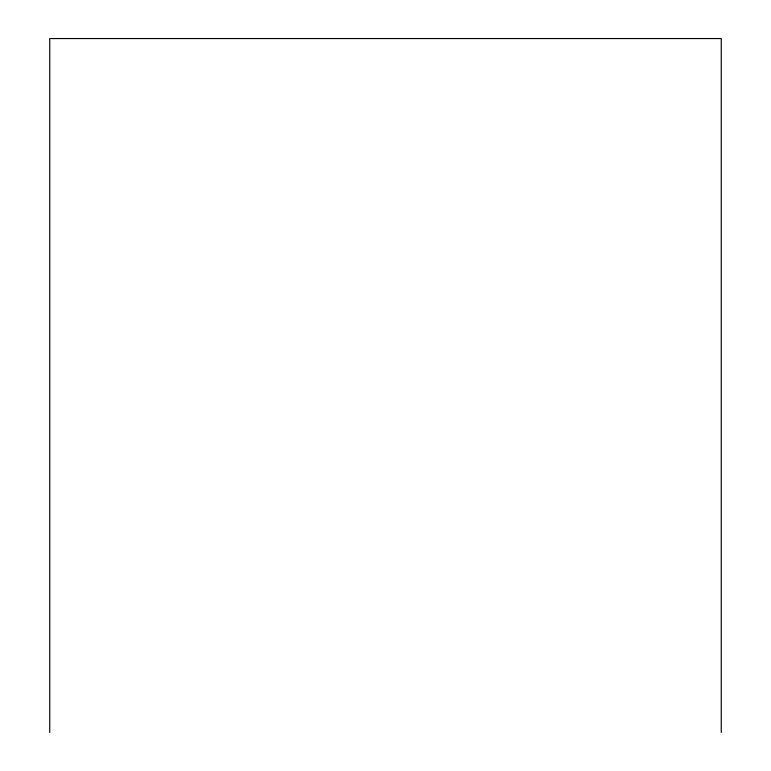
<?xml version="1.0" encoding="UTF-8"?>
<svg xmlns="http://www.w3.org/2000/svg" width="771" height="771" viewBox="0 0 771 771"><rect width="100%" height="100%" fill="white"/><g stroke="black" fill="none" stroke-linecap="round" stroke-linejoin="round"><path stroke-width="1.16" d="M721.251 732.45L721.251 38.55L49.749 38.55L49.749 732.45"/></g></svg>
